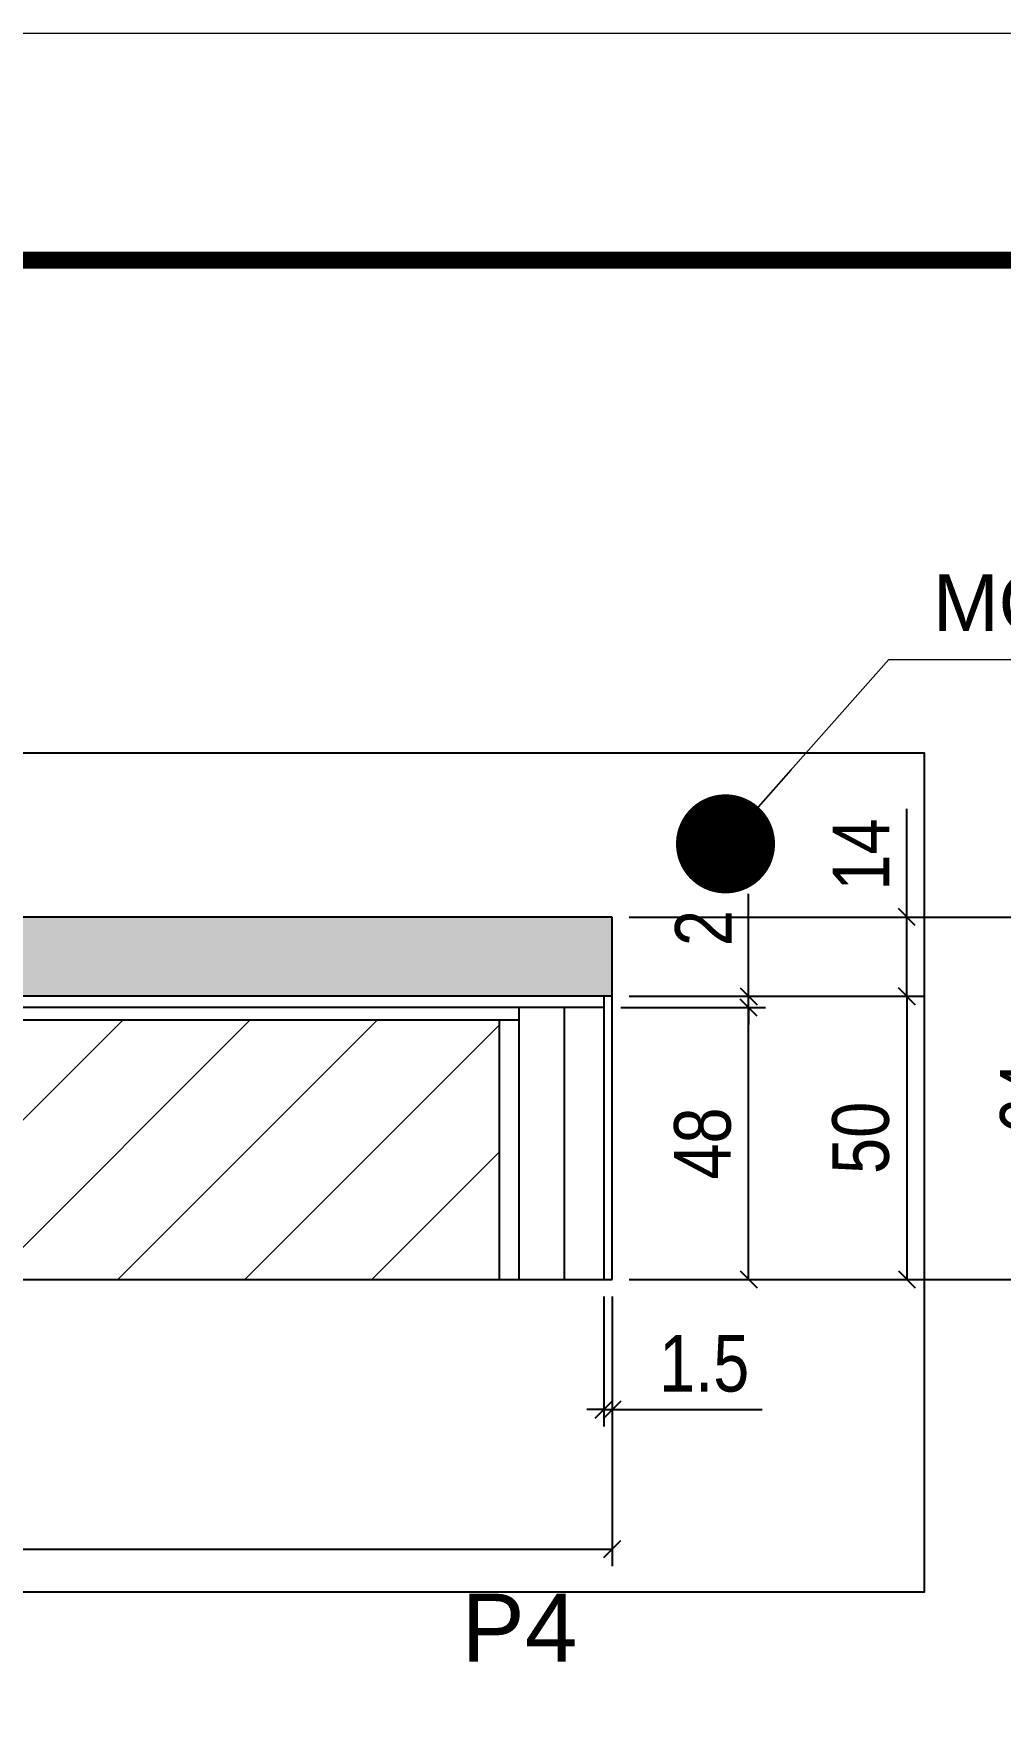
# Model space of a CAD drawing. Extents: x 2603 to 22413, y 1253 to 30260.
# Drawn here: x 5335.2 to 5505.9, y 24977.6 to 25274.9 of the extents above; entities that cross this region are included whole.
import ezdxf

# ---------------------------------------------------------------- set-up
doc = ezdxf.new("R2010")
doc.units = 0
doc.linetypes.add('DASHED', pattern=[0.75, 0.5, -0.25])
for name, color, linetype in [('5', 5, 'Continuous'), ('COTA', 241, 'Continuous'), ('Painéis', 200, 'Continuous'), ('SARR_2.2x7', 40, 'Continuous'), ('SARR_3.5x7', 81, 'Continuous')]:
    doc.layers.add(name, color=color, linetype=linetype)
for name, color, linetype, lineweight in [('CARIMBO', 255, 'Continuous', 9), ('Folhas', 255, 'Continuous', 9), ('Hachura', 251, 'Continuous', 9), ('SARRAFO DE PRESSAO', 251, 'DASHED', 9)]:
    doc.layers.add(name, color=color, linetype=linetype, lineweight=lineweight)
doc.styles.add('ARIAL', font='arial.ttf')
doc.styles.add('COTA TECNICA', font='techl___.ttf', dxfattribs={"height": 10})
doc.styles.get("Standard").update_dxf_attribs({"font": 'arial.ttf'})
doc.dimstyles.new('3x', dxfattribs={"dimtxt": 10, "dimasz": 5, "dimexe": 7, "dimexo": 5, "dimgap": 4, "dimtad": 1, "dimdec": 4, "dimlfac": 0.333333, "dimdsep": 46, "dimtxsty": 'Standard', "dimblk": 'DOT', "dimcen": 0.09, "dimclrd": 1, "dimclre": 1, "dimclrt": 2, "dimadec": 0, "dimazin": 2, "dimtfac": 1, "dimtdec": 4, "dimtmove": 0, "dimatfit": 3, "dimldrblk": 'DOT', "dimfxl": 1, "dimtolj": 1, "dimtzin": 0, "dimlwd": 9, "dimlwe": 9, "dimarcsym": 0})
doc.dimstyles.new('PAINEL', dxfattribs={"dimtxt": 10, "dimasz": 3, "dimexe": 3, "dimexo": 3, "dimgap": 3, "dimtad": 1, "dimdec": 1, "dimzin": 12, "dimdsep": 46, "dimtxsty": 'COTA TECNICA', "dimblk1": 'OBLIQUE', "dimblk2": 'OBLIQUE', "dimsah": 1, "dimcen": 0.9, "dimclrd": 4, "dimclre": 4, "dimclrt": 240, "dimadec": 1, "dimazin": 3, "dimtfac": 1, "dimtdec": 1, "dimtmove": 0, "dimatfit": 3, "dimfxl": 1, "dimtolj": 1, "dimtzin": 12, "dimarcsym": 0})

# ---------------------------------------------------------------- blocks, each defined once
blk = doc.blocks.new('9999999999')
at = {"layer": 'Folhas'}
blk.add_lwpolyline([(98138.98, 34190.21), (99623.98, 34190.21), (99623.98, 35240.21), (98138.98, 35240.21)], close=True, dxfattribs=at)
at = {"layer": 'Folhas', "color": 30, "const_width": 3}
blk.add_lwpolyline([(98213.98, 34230.21), (99583.98, 34230.21), (99583.98, 35200.21), (98213.98, 35200.21)], close=True, dxfattribs=at)
blk = doc.blocks.new('_Oblique')
at = {"color": 0, "linetype": 'ByBlock', "lineweight": -2}
blk.add_line((-0.5, -0.5), (0.5, 0.5), dxfattribs=at)
blk = doc.blocks.new('*D2820')
at = {"layer": 'COTA', "color": 4, "linetype": 'ByBlock', "lineweight": -2, "transparency": 16777216}
for p, q in [((5191.86, 25051.82), (5191.86, 25004.18)), ((5437.36, 25051.82), (5437.36, 25004.18)), ((5191.86, 25007.18), (5437.36, 25007.18))]:
    blk.add_line(p, q, dxfattribs=at)
at = {"layer": 'Defpoints', "color": 0, "linetype": 'ByBlock', "transparency": 16777216}
for p in [(5191.86, 25054.82), (5437.36, 25054.82), (5437.36, 25007.18)]:
    blk.add_point(p, dxfattribs=at)
at = {"layer": 'COTA', "color": 4, "linetype": 'ByBlock', "lineweight": -2, "transparency": 16777216, "xscale": 3, "yscale": 3, "zscale": 3, "rotation": 180}
blk.add_blockref('_Oblique', (5191.86, 25007.18), dxfattribs=at)
at = {"layer": 'COTA', "color": 4, "linetype": 'ByBlock', "lineweight": -2, "transparency": 16777216, "xscale": 3, "yscale": 3, "zscale": 3}
blk.add_blockref('_Oblique', (5437.36, 25007.18), dxfattribs=at)
at = {"layer": 'COTA', "color": 240, "linetype": 'ByBlock', "transparency": 16777216, "insert": (5314.61, 25015.29), "char_height": 10, "attachment_point": 5, "style": 'COTA TECNICA'}
blk.add_mtext('\\A1;245.5', dxfattribs=at)
blk = doc.blocks.new('*D2821')
at = {"layer": 'COTA', "color": 4, "linetype": 'ByBlock', "lineweight": -2, "transparency": 16777216}
for p, q in [((5440.36, 25104.82), (5492.4, 25104.82)), ((5489.4, 25104.82), (5489.4, 25054.82)), ((5440.36, 25054.82), (5492.4, 25054.82))]:
    blk.add_line(p, q, dxfattribs=at)
at = {"layer": 'Defpoints', "color": 0, "linetype": 'ByBlock', "transparency": 16777216}
for p in [(5437.36, 25104.82), (5437.36, 25054.82), (5489.4, 25054.82)]:
    blk.add_point(p, dxfattribs=at)
at = {"layer": 'COTA', "color": 4, "linetype": 'ByBlock', "lineweight": -2, "transparency": 16777216, "xscale": 3, "yscale": 3, "zscale": 3}
for p, rotation in [((5489.4, 25104.82), 90), ((5489.4, 25054.82), 270)]:
    blk.add_blockref('_Oblique', p, dxfattribs=dict(at, rotation=rotation))
at = {"layer": 'COTA', "color": 240, "linetype": 'ByBlock', "transparency": 16777216, "insert": (5481.29, 25079.82), "char_height": 10, "attachment_point": 5, "rotation": 90, "style": 'COTA TECNICA'}
blk.add_mtext('\\A1;50', dxfattribs=at)
blk = doc.blocks.new('*D2822')
at = {"layer": 'COTA', "color": 4, "linetype": 'ByBlock', "lineweight": -2, "transparency": 16777216}
for p, q in [((5489.4, 25118.82), (5489.4, 25137.94)), ((5440.36, 25118.82), (5492.4, 25118.82)), ((5489.4, 25104.82), (5489.4, 25118.82)), ((5440.36, 25104.82), (5492.4, 25104.82))]:
    blk.add_line(p, q, dxfattribs=at)
at = {"layer": 'Defpoints', "color": 0, "linetype": 'ByBlock', "transparency": 16777216}
for p in [(5437.36, 25118.82), (5489.4, 25118.82), (5437.36, 25104.82)]:
    blk.add_point(p, dxfattribs=at)
at = {"layer": 'COTA', "color": 4, "linetype": 'ByBlock', "lineweight": -2, "transparency": 16777216, "xscale": 3, "yscale": 3, "zscale": 3}
for p, rotation in [((5489.4, 25118.82), 90), ((5489.4, 25104.82), 270)]:
    blk.add_blockref('_Oblique', p, dxfattribs=dict(at, rotation=rotation))
at = {"layer": 'COTA', "color": 240, "linetype": 'ByBlock', "transparency": 16777216, "insert": (5481.32, 25129.88), "char_height": 10, "attachment_point": 5, "rotation": 90, "style": 'COTA TECNICA'}
blk.add_mtext('\\A1;14', dxfattribs=at)
blk = doc.blocks.new('*D2823')
at = {"layer": 'COTA', "color": 4, "linetype": 'ByBlock', "lineweight": -2, "transparency": 16777216}
for p, q in [((5440.36, 25118.82), (5522.03, 25118.82)), ((5519.03, 25054.82), (5519.03, 25118.82)), ((5440.36, 25054.82), (5522.03, 25054.82))]:
    blk.add_line(p, q, dxfattribs=at)
at = {"layer": 'Defpoints', "color": 0, "linetype": 'ByBlock', "transparency": 16777216}
for p in [(5437.36, 25118.82), (5519.03, 25118.82), (5437.36, 25054.82)]:
    blk.add_point(p, dxfattribs=at)
at = {"layer": 'COTA', "color": 4, "linetype": 'ByBlock', "lineweight": -2, "transparency": 16777216, "xscale": 3, "yscale": 3, "zscale": 3}
for p, rotation in [((5519.03, 25118.82), 90), ((5519.03, 25054.82), 270)]:
    blk.add_blockref('_Oblique', p, dxfattribs=dict(at, rotation=rotation))
at = {"layer": 'COTA', "color": 240, "linetype": 'ByBlock', "transparency": 16777216, "insert": (5510.93, 25086.82), "char_height": 10, "attachment_point": 5, "rotation": 90, "style": 'COTA TECNICA'}
blk.add_mtext('\\A1;64', dxfattribs=at)
blk = doc.blocks.new('*D2824')
at = {"layer": 'COTA', "color": 4, "linetype": 'ByBlock', "lineweight": -2, "transparency": 16777216}
for p, q in [((5435.86, 25051.82), (5435.86, 25028.82)), ((5437.36, 25051.82), (5437.36, 25028.82)), ((5435.86, 25031.82), (5432.86, 25031.82)), ((5435.86, 25031.82), (5437.36, 25031.82)), ((5437.36, 25031.82), (5463.86, 25031.82))]:
    blk.add_line(p, q, dxfattribs=at)
at = {"layer": 'Defpoints', "color": 0, "linetype": 'ByBlock', "transparency": 16777216}
for p in [(5435.86, 25054.82), (5437.36, 25054.82), (5437.36, 25031.82)]:
    blk.add_point(p, dxfattribs=at)
at = {"layer": 'COTA', "color": 4, "linetype": 'ByBlock', "lineweight": -2, "transparency": 16777216, "xscale": 3, "yscale": 3, "zscale": 3}
blk.add_blockref('_Oblique', (5435.86, 25031.82), dxfattribs=at)
at = {"layer": 'COTA', "color": 4, "linetype": 'ByBlock', "lineweight": -2, "transparency": 16777216, "xscale": 3, "yscale": 3, "zscale": 3, "rotation": 180}
blk.add_blockref('_Oblique', (5437.36, 25031.82), dxfattribs=at)
at = {"layer": 'COTA', "color": 240, "linetype": 'ByBlock', "transparency": 16777216, "insert": (5453.61, 25039.93), "char_height": 10, "attachment_point": 5, "style": 'COTA TECNICA'}
blk.add_mtext('\\A1;1.5', dxfattribs=at)
blk = doc.blocks.new('*D2751')
at = {"layer": 'COTA', "color": 4, "linetype": 'ByBlock', "lineweight": -2, "transparency": 16777216}
for p, q in [((5438.86, 25102.82), (5464.46, 25102.82)), ((5461.46, 25054.82), (5461.46, 25102.82)), ((5440.36, 25054.82), (5464.46, 25054.82))]:
    blk.add_line(p, q, dxfattribs=at)
at = {"layer": 'Defpoints', "color": 0, "linetype": 'ByBlock', "transparency": 16777216}
for p in [(5435.86, 25102.82), (5461.46, 25102.82), (5437.36, 25054.82)]:
    blk.add_point(p, dxfattribs=at)
at = {"layer": 'COTA', "color": 4, "linetype": 'ByBlock', "lineweight": -2, "transparency": 16777216, "xscale": 3, "yscale": 3, "zscale": 3}
for p, rotation in [((5461.46, 25102.82), 90), ((5461.46, 25054.82), 270)]:
    blk.add_blockref('_Oblique', p, dxfattribs=dict(at, rotation=rotation))
at = {"layer": 'COTA', "color": 240, "linetype": 'ByBlock', "transparency": 16777216, "insert": (5453.36, 25078.82), "char_height": 10, "attachment_point": 5, "rotation": 90, "style": 'COTA TECNICA'}
blk.add_mtext('\\A1;48', dxfattribs=at)
blk = doc.blocks.new('*D2752')
at = {"layer": 'COTA', "color": 4, "linetype": 'ByBlock', "lineweight": -2, "transparency": 16777216}
for p, q in [((5461.46, 25104.82), (5461.46, 25122.93)), ((5438.86, 25102.82), (5464.46, 25102.82)), ((5440.36, 25104.82), (5464.46, 25104.82)), ((5461.46, 25102.82), (5461.46, 25104.82)), ((5461.46, 25102.82), (5461.46, 25099.82))]:
    blk.add_line(p, q, dxfattribs=at)
at = {"layer": 'Defpoints', "color": 0, "linetype": 'ByBlock', "transparency": 16777216}
for p in [(5435.86, 25102.82), (5437.36, 25104.82), (5461.46, 25104.82)]:
    blk.add_point(p, dxfattribs=at)
at = {"layer": 'COTA', "color": 4, "linetype": 'ByBlock', "lineweight": -2, "transparency": 16777216, "xscale": 3, "yscale": 3, "zscale": 3}
for p, rotation in [((5461.46, 25104.82), 270), ((5461.46, 25102.82), 90)]:
    blk.add_blockref('_Oblique', p, dxfattribs=dict(at, rotation=rotation))
at = {"layer": 'COTA', "color": 240, "linetype": 'ByBlock', "transparency": 16777216, "insert": (5453.46, 25116.88), "char_height": 10, "attachment_point": 5, "rotation": 90, "style": 'COTA TECNICA'}
blk.add_mtext('\\A1;2', dxfattribs=at)
blk = doc.blocks.new('_Dot')
at = {"color": 0, "linetype": 'ByBlock', "lineweight": -2}
blk.add_line((-0.5, 0), (-1, 0), dxfattribs=at)
at = {"color": 0, "linetype": 'ByBlock', "const_width": 0.5}
blk.add_lwpolyline([(-0.25, 0, 1), (0.25, 0, 1)], format="xyb", close=True, dxfattribs=at)
blk = doc.blocks.new('*D1401')
at = {"layer": 'COTA', "color": 4, "linetype": 'ByBlock', "lineweight": -2, "transparency": 16777216}
for p, q in [((5440.36, 25104.82), (5492.4, 25104.82)), ((5489.4, 25104.82), (5489.4, 25054.82)), ((5440.36, 25054.82), (5492.4, 25054.82))]:
    blk.add_line(p, q, dxfattribs=at)
at = {"layer": 'Defpoints', "color": 0, "linetype": 'ByBlock', "transparency": 16777216}
for p in [(5437.36, 25104.82), (5437.36, 25054.82), (5489.4, 25054.82)]:
    blk.add_point(p, dxfattribs=at)
at = {"layer": 'COTA', "color": 4, "linetype": 'ByBlock', "lineweight": -2, "transparency": 16777216, "xscale": 3, "yscale": 3, "zscale": 3}
for p, rotation in [((5489.4, 25104.82), 90), ((5489.4, 25054.82), 270)]:
    blk.add_blockref('_Oblique', p, dxfattribs=dict(at, rotation=rotation))
at = {"layer": 'COTA', "color": 240, "linetype": 'ByBlock', "transparency": 16777216, "insert": (5481.29, 25079.82), "char_height": 10, "attachment_point": 5, "rotation": 90, "style": 'COTA TECNICA'}
blk.add_mtext('\\A1;50', dxfattribs=at)
blk = doc.blocks.new('*D1402')
at = {"layer": 'COTA', "color": 4, "linetype": 'ByBlock', "lineweight": -2, "transparency": 16777216}
for p, q in [((5489.4, 25118.82), (5489.4, 25137.94)), ((5440.36, 25118.82), (5492.4, 25118.82)), ((5489.4, 25104.82), (5489.4, 25118.82)), ((5440.36, 25104.82), (5492.4, 25104.82))]:
    blk.add_line(p, q, dxfattribs=at)
at = {"layer": 'Defpoints', "color": 0, "linetype": 'ByBlock', "transparency": 16777216}
for p in [(5437.36, 25118.82), (5489.4, 25118.82), (5437.36, 25104.82)]:
    blk.add_point(p, dxfattribs=at)
at = {"layer": 'COTA', "color": 4, "linetype": 'ByBlock', "lineweight": -2, "transparency": 16777216, "xscale": 3, "yscale": 3, "zscale": 3}
for p, rotation in [((5489.4, 25118.82), 90), ((5489.4, 25104.82), 270)]:
    blk.add_blockref('_Oblique', p, dxfattribs=dict(at, rotation=rotation))
at = {"layer": 'COTA', "color": 240, "linetype": 'ByBlock', "transparency": 16777216, "insert": (5481.32, 25129.88), "char_height": 10, "attachment_point": 5, "rotation": 90, "style": 'COTA TECNICA'}
blk.add_mtext('\\A1;14', dxfattribs=at)
blk = doc.blocks.new('*D1403')
at = {"layer": 'COTA', "color": 4, "linetype": 'ByBlock', "lineweight": -2, "transparency": 16777216}
for p, q in [((5440.36, 25118.82), (5522.03, 25118.82)), ((5519.03, 25054.82), (5519.03, 25118.82)), ((5440.36, 25054.82), (5522.03, 25054.82))]:
    blk.add_line(p, q, dxfattribs=at)
at = {"layer": 'Defpoints', "color": 0, "linetype": 'ByBlock', "transparency": 16777216}
for p in [(5437.36, 25118.82), (5519.03, 25118.82), (5437.36, 25054.82)]:
    blk.add_point(p, dxfattribs=at)
at = {"layer": 'COTA', "color": 4, "linetype": 'ByBlock', "lineweight": -2, "transparency": 16777216, "xscale": 3, "yscale": 3, "zscale": 3}
for p, rotation in [((5519.03, 25118.82), 90), ((5519.03, 25054.82), 270)]:
    blk.add_blockref('_Oblique', p, dxfattribs=dict(at, rotation=rotation))
at = {"layer": 'COTA', "color": 240, "linetype": 'ByBlock', "transparency": 16777216, "insert": (5510.93, 25086.82), "char_height": 10, "attachment_point": 5, "rotation": 90, "style": 'COTA TECNICA'}
blk.add_mtext('\\A1;64', dxfattribs=at)
blk = doc.blocks.new('*D1404')
at = {"layer": 'COTA', "color": 4, "linetype": 'ByBlock', "lineweight": -2, "transparency": 16777216}
for p, q in [((5438.86, 25102.82), (5464.46, 25102.82)), ((5461.46, 25054.82), (5461.46, 25102.82)), ((5440.36, 25054.82), (5464.46, 25054.82))]:
    blk.add_line(p, q, dxfattribs=at)
at = {"layer": 'Defpoints', "color": 0, "linetype": 'ByBlock', "transparency": 16777216}
for p in [(5435.86, 25102.82), (5461.46, 25102.82), (5437.36, 25054.82)]:
    blk.add_point(p, dxfattribs=at)
at = {"layer": 'COTA', "color": 4, "linetype": 'ByBlock', "lineweight": -2, "transparency": 16777216, "xscale": 3, "yscale": 3, "zscale": 3}
for p, rotation in [((5461.46, 25102.82), 90), ((5461.46, 25054.82), 270)]:
    blk.add_blockref('_Oblique', p, dxfattribs=dict(at, rotation=rotation))
at = {"layer": 'COTA', "color": 240, "linetype": 'ByBlock', "transparency": 16777216, "insert": (5453.36, 25078.82), "char_height": 10, "attachment_point": 5, "rotation": 90, "style": 'COTA TECNICA'}
blk.add_mtext('\\A1;48', dxfattribs=at)
blk = doc.blocks.new('*D1405')
at = {"layer": 'COTA', "color": 4, "linetype": 'ByBlock', "lineweight": -2, "transparency": 16777216}
for p, q in [((5461.46, 25104.82), (5461.46, 25122.93)), ((5438.86, 25102.82), (5464.46, 25102.82)), ((5440.36, 25104.82), (5464.46, 25104.82)), ((5461.46, 25102.82), (5461.46, 25104.82)), ((5461.46, 25102.82), (5461.46, 25099.82))]:
    blk.add_line(p, q, dxfattribs=at)
at = {"layer": 'Defpoints', "color": 0, "linetype": 'ByBlock', "transparency": 16777216}
for p in [(5435.86, 25102.82), (5437.36, 25104.82), (5461.46, 25104.82)]:
    blk.add_point(p, dxfattribs=at)
at = {"layer": 'COTA', "color": 4, "linetype": 'ByBlock', "lineweight": -2, "transparency": 16777216, "xscale": 3, "yscale": 3, "zscale": 3}
for p, rotation in [((5461.46, 25104.82), 270), ((5461.46, 25102.82), 90)]:
    blk.add_blockref('_Oblique', p, dxfattribs=dict(at, rotation=rotation))
at = {"layer": 'COTA', "color": 240, "linetype": 'ByBlock', "transparency": 16777216, "insert": (5453.46, 25116.88), "char_height": 10, "attachment_point": 5, "rotation": 90, "style": 'COTA TECNICA'}
blk.add_mtext('\\A1;2', dxfattribs=at)
blk = doc.blocks.new('*D1480')
at = {"layer": 'COTA', "color": 4, "linetype": 'ByBlock', "lineweight": -2, "transparency": 16777216}
for p, q in [((5440.36, 25104.82), (5492.4, 25104.82)), ((5489.4, 25104.82), (5489.4, 25054.82)), ((5440.36, 25054.82), (5492.4, 25054.82))]:
    blk.add_line(p, q, dxfattribs=at)
at = {"layer": 'Defpoints', "color": 0, "linetype": 'ByBlock', "transparency": 16777216}
for p in [(5437.36, 25104.82), (5437.36, 25054.82), (5489.4, 25054.82)]:
    blk.add_point(p, dxfattribs=at)
at = {"layer": 'COTA', "color": 4, "linetype": 'ByBlock', "lineweight": -2, "transparency": 16777216, "xscale": 3, "yscale": 3, "zscale": 3}
for p, rotation in [((5489.4, 25104.82), 90), ((5489.4, 25054.82), 270)]:
    blk.add_blockref('_Oblique', p, dxfattribs=dict(at, rotation=rotation))
at = {"layer": 'COTA', "color": 240, "linetype": 'ByBlock', "transparency": 16777216, "insert": (5481.29, 25079.82), "char_height": 10, "attachment_point": 5, "rotation": 90, "style": 'COTA TECNICA'}
blk.add_mtext('\\A1;50', dxfattribs=at)
blk = doc.blocks.new('*D1481')
at = {"layer": 'COTA', "color": 4, "linetype": 'ByBlock', "lineweight": -2, "transparency": 16777216}
for p, q in [((5489.4, 25118.82), (5489.4, 25137.94)), ((5440.36, 25118.82), (5492.4, 25118.82)), ((5489.4, 25104.82), (5489.4, 25118.82)), ((5440.36, 25104.82), (5492.4, 25104.82))]:
    blk.add_line(p, q, dxfattribs=at)
at = {"layer": 'Defpoints', "color": 0, "linetype": 'ByBlock', "transparency": 16777216}
for p in [(5437.36, 25118.82), (5489.4, 25118.82), (5437.36, 25104.82)]:
    blk.add_point(p, dxfattribs=at)
at = {"layer": 'COTA', "color": 4, "linetype": 'ByBlock', "lineweight": -2, "transparency": 16777216, "xscale": 3, "yscale": 3, "zscale": 3}
for p, rotation in [((5489.4, 25118.82), 90), ((5489.4, 25104.82), 270)]:
    blk.add_blockref('_Oblique', p, dxfattribs=dict(at, rotation=rotation))
at = {"layer": 'COTA', "color": 240, "linetype": 'ByBlock', "transparency": 16777216, "insert": (5481.32, 25129.88), "char_height": 10, "attachment_point": 5, "rotation": 90, "style": 'COTA TECNICA'}
blk.add_mtext('\\A1;14', dxfattribs=at)
blk = doc.blocks.new('*D1482')
at = {"layer": 'COTA', "color": 4, "linetype": 'ByBlock', "lineweight": -2, "transparency": 16777216}
for p, q in [((5440.36, 25118.82), (5522.03, 25118.82)), ((5519.03, 25054.82), (5519.03, 25118.82)), ((5440.36, 25054.82), (5522.03, 25054.82))]:
    blk.add_line(p, q, dxfattribs=at)
at = {"layer": 'Defpoints', "color": 0, "linetype": 'ByBlock', "transparency": 16777216}
for p in [(5437.36, 25118.82), (5519.03, 25118.82), (5437.36, 25054.82)]:
    blk.add_point(p, dxfattribs=at)
at = {"layer": 'COTA', "color": 4, "linetype": 'ByBlock', "lineweight": -2, "transparency": 16777216, "xscale": 3, "yscale": 3, "zscale": 3}
for p, rotation in [((5519.03, 25118.82), 90), ((5519.03, 25054.82), 270)]:
    blk.add_blockref('_Oblique', p, dxfattribs=dict(at, rotation=rotation))
at = {"layer": 'COTA', "color": 240, "linetype": 'ByBlock', "transparency": 16777216, "insert": (5510.93, 25086.82), "char_height": 10, "attachment_point": 5, "rotation": 90, "style": 'COTA TECNICA'}
blk.add_mtext('\\A1;64', dxfattribs=at)
blk = doc.blocks.new('*D1483')
at = {"layer": 'COTA', "color": 4, "linetype": 'ByBlock', "lineweight": -2, "transparency": 16777216}
for p, q in [((5438.86, 25102.82), (5464.46, 25102.82)), ((5461.46, 25054.82), (5461.46, 25102.82)), ((5440.36, 25054.82), (5464.46, 25054.82))]:
    blk.add_line(p, q, dxfattribs=at)
at = {"layer": 'Defpoints', "color": 0, "linetype": 'ByBlock', "transparency": 16777216}
for p in [(5435.86, 25102.82), (5461.46, 25102.82), (5437.36, 25054.82)]:
    blk.add_point(p, dxfattribs=at)
at = {"layer": 'COTA', "color": 4, "linetype": 'ByBlock', "lineweight": -2, "transparency": 16777216, "xscale": 3, "yscale": 3, "zscale": 3}
for p, rotation in [((5461.46, 25102.82), 90), ((5461.46, 25054.82), 270)]:
    blk.add_blockref('_Oblique', p, dxfattribs=dict(at, rotation=rotation))
at = {"layer": 'COTA', "color": 240, "linetype": 'ByBlock', "transparency": 16777216, "insert": (5453.36, 25078.82), "char_height": 10, "attachment_point": 5, "rotation": 90, "style": 'COTA TECNICA'}
blk.add_mtext('\\A1;48', dxfattribs=at)
blk = doc.blocks.new('*D1484')
at = {"layer": 'COTA', "color": 4, "linetype": 'ByBlock', "lineweight": -2, "transparency": 16777216}
for p, q in [((5461.46, 25104.82), (5461.46, 25122.93)), ((5438.86, 25102.82), (5464.46, 25102.82)), ((5440.36, 25104.82), (5464.46, 25104.82)), ((5461.46, 25102.82), (5461.46, 25104.82)), ((5461.46, 25102.82), (5461.46, 25099.82))]:
    blk.add_line(p, q, dxfattribs=at)
at = {"layer": 'Defpoints', "color": 0, "linetype": 'ByBlock', "transparency": 16777216}
for p in [(5435.86, 25102.82), (5437.36, 25104.82), (5461.46, 25104.82)]:
    blk.add_point(p, dxfattribs=at)
at = {"layer": 'COTA', "color": 4, "linetype": 'ByBlock', "lineweight": -2, "transparency": 16777216, "xscale": 3, "yscale": 3, "zscale": 3}
for p, rotation in [((5461.46, 25104.82), 270), ((5461.46, 25102.82), 90)]:
    blk.add_blockref('_Oblique', p, dxfattribs=dict(at, rotation=rotation))
at = {"layer": 'COTA', "color": 240, "linetype": 'ByBlock', "transparency": 16777216, "insert": (5453.46, 25116.88), "char_height": 10, "attachment_point": 5, "rotation": 90, "style": 'COTA TECNICA'}
blk.add_mtext('\\A1;2', dxfattribs=at)
blk = doc.blocks.new('*D1485')
at = {"layer": 'COTA', "color": 4, "linetype": 'ByBlock', "lineweight": -2, "transparency": 16777216}
for p, q in [((5440.36, 25104.82), (5492.4, 25104.82)), ((5489.4, 25104.82), (5489.4, 25054.82)), ((5440.36, 25054.82), (5492.4, 25054.82))]:
    blk.add_line(p, q, dxfattribs=at)
at = {"layer": 'Defpoints', "color": 0, "linetype": 'ByBlock', "transparency": 16777216}
for p in [(5437.36, 25104.82), (5437.36, 25054.82), (5489.4, 25054.82)]:
    blk.add_point(p, dxfattribs=at)
at = {"layer": 'COTA', "color": 4, "linetype": 'ByBlock', "lineweight": -2, "transparency": 16777216, "xscale": 3, "yscale": 3, "zscale": 3}
for p, rotation in [((5489.4, 25104.82), 90), ((5489.4, 25054.82), 270)]:
    blk.add_blockref('_Oblique', p, dxfattribs=dict(at, rotation=rotation))
at = {"layer": 'COTA', "color": 240, "linetype": 'ByBlock', "transparency": 16777216, "insert": (5481.29, 25079.82), "char_height": 10, "attachment_point": 5, "rotation": 90, "style": 'COTA TECNICA'}
blk.add_mtext('\\A1;50', dxfattribs=at)
blk = doc.blocks.new('*D1486')
at = {"layer": 'COTA', "color": 4, "linetype": 'ByBlock', "lineweight": -2, "transparency": 16777216}
for p, q in [((5489.4, 25118.82), (5489.4, 25137.94)), ((5440.36, 25118.82), (5492.4, 25118.82)), ((5489.4, 25104.82), (5489.4, 25118.82)), ((5440.36, 25104.82), (5492.4, 25104.82))]:
    blk.add_line(p, q, dxfattribs=at)
at = {"layer": 'Defpoints', "color": 0, "linetype": 'ByBlock', "transparency": 16777216}
for p in [(5437.36, 25118.82), (5489.4, 25118.82), (5437.36, 25104.82)]:
    blk.add_point(p, dxfattribs=at)
at = {"layer": 'COTA', "color": 4, "linetype": 'ByBlock', "lineweight": -2, "transparency": 16777216, "xscale": 3, "yscale": 3, "zscale": 3}
for p, rotation in [((5489.4, 25118.82), 90), ((5489.4, 25104.82), 270)]:
    blk.add_blockref('_Oblique', p, dxfattribs=dict(at, rotation=rotation))
at = {"layer": 'COTA', "color": 240, "linetype": 'ByBlock', "transparency": 16777216, "insert": (5481.32, 25129.88), "char_height": 10, "attachment_point": 5, "rotation": 90, "style": 'COTA TECNICA'}
blk.add_mtext('\\A1;14', dxfattribs=at)
blk = doc.blocks.new('*D1487')
at = {"layer": 'COTA', "color": 4, "linetype": 'ByBlock', "lineweight": -2, "transparency": 16777216}
for p, q in [((5440.36, 25118.82), (5522.03, 25118.82)), ((5519.03, 25054.82), (5519.03, 25118.82)), ((5440.36, 25054.82), (5522.03, 25054.82))]:
    blk.add_line(p, q, dxfattribs=at)
at = {"layer": 'Defpoints', "color": 0, "linetype": 'ByBlock', "transparency": 16777216}
for p in [(5437.36, 25118.82), (5519.03, 25118.82), (5437.36, 25054.82)]:
    blk.add_point(p, dxfattribs=at)
at = {"layer": 'COTA', "color": 4, "linetype": 'ByBlock', "lineweight": -2, "transparency": 16777216, "xscale": 3, "yscale": 3, "zscale": 3}
for p, rotation in [((5519.03, 25118.82), 90), ((5519.03, 25054.82), 270)]:
    blk.add_blockref('_Oblique', p, dxfattribs=dict(at, rotation=rotation))
at = {"layer": 'COTA', "color": 240, "linetype": 'ByBlock', "transparency": 16777216, "insert": (5510.93, 25086.82), "char_height": 10, "attachment_point": 5, "rotation": 90, "style": 'COTA TECNICA'}
blk.add_mtext('\\A1;64', dxfattribs=at)
blk = doc.blocks.new('*D1488')
at = {"layer": 'COTA', "color": 4, "linetype": 'ByBlock', "lineweight": -2, "transparency": 16777216}
for p, q in [((5438.86, 25102.82), (5464.46, 25102.82)), ((5461.46, 25054.82), (5461.46, 25102.82)), ((5440.36, 25054.82), (5464.46, 25054.82))]:
    blk.add_line(p, q, dxfattribs=at)
at = {"layer": 'Defpoints', "color": 0, "linetype": 'ByBlock', "transparency": 16777216}
for p in [(5435.86, 25102.82), (5461.46, 25102.82), (5437.36, 25054.82)]:
    blk.add_point(p, dxfattribs=at)
at = {"layer": 'COTA', "color": 4, "linetype": 'ByBlock', "lineweight": -2, "transparency": 16777216, "xscale": 3, "yscale": 3, "zscale": 3}
for p, rotation in [((5461.46, 25102.82), 90), ((5461.46, 25054.82), 270)]:
    blk.add_blockref('_Oblique', p, dxfattribs=dict(at, rotation=rotation))
at = {"layer": 'COTA', "color": 240, "linetype": 'ByBlock', "transparency": 16777216, "insert": (5453.36, 25078.82), "char_height": 10, "attachment_point": 5, "rotation": 90, "style": 'COTA TECNICA'}
blk.add_mtext('\\A1;48', dxfattribs=at)
blk = doc.blocks.new('*D1489')
at = {"layer": 'COTA', "color": 4, "linetype": 'ByBlock', "lineweight": -2, "transparency": 16777216}
for p, q in [((5461.46, 25104.82), (5461.46, 25122.93)), ((5438.86, 25102.82), (5464.46, 25102.82)), ((5440.36, 25104.82), (5464.46, 25104.82)), ((5461.46, 25102.82), (5461.46, 25104.82)), ((5461.46, 25102.82), (5461.46, 25099.82))]:
    blk.add_line(p, q, dxfattribs=at)
at = {"layer": 'Defpoints', "color": 0, "linetype": 'ByBlock', "transparency": 16777216}
for p in [(5435.86, 25102.82), (5437.36, 25104.82), (5461.46, 25104.82)]:
    blk.add_point(p, dxfattribs=at)
at = {"layer": 'COTA', "color": 4, "linetype": 'ByBlock', "lineweight": -2, "transparency": 16777216, "xscale": 3, "yscale": 3, "zscale": 3}
for p, rotation in [((5461.46, 25104.82), 270), ((5461.46, 25102.82), 90)]:
    blk.add_blockref('_Oblique', p, dxfattribs=dict(at, rotation=rotation))
at = {"layer": 'COTA', "color": 240, "linetype": 'ByBlock', "transparency": 16777216, "insert": (5453.46, 25116.88), "char_height": 10, "attachment_point": 5, "rotation": 90, "style": 'COTA TECNICA'}
blk.add_mtext('\\A1;2', dxfattribs=at)
blk = doc.blocks.new('*D1490')
at = {"layer": 'COTA', "color": 4, "linetype": 'ByBlock', "lineweight": -2, "transparency": 16777216}
for p, q in [((5440.36, 25104.82), (5492.4, 25104.82)), ((5489.4, 25104.82), (5489.4, 25054.82)), ((5440.36, 25054.82), (5492.4, 25054.82))]:
    blk.add_line(p, q, dxfattribs=at)
at = {"layer": 'Defpoints', "color": 0, "linetype": 'ByBlock', "transparency": 16777216}
for p in [(5437.36, 25104.82), (5437.36, 25054.82), (5489.4, 25054.82)]:
    blk.add_point(p, dxfattribs=at)
at = {"layer": 'COTA', "color": 4, "linetype": 'ByBlock', "lineweight": -2, "transparency": 16777216, "xscale": 3, "yscale": 3, "zscale": 3}
for p, rotation in [((5489.4, 25104.82), 90), ((5489.4, 25054.82), 270)]:
    blk.add_blockref('_Oblique', p, dxfattribs=dict(at, rotation=rotation))
at = {"layer": 'COTA', "color": 240, "linetype": 'ByBlock', "transparency": 16777216, "insert": (5481.29, 25079.82), "char_height": 10, "attachment_point": 5, "rotation": 90, "style": 'COTA TECNICA'}
blk.add_mtext('\\A1;50', dxfattribs=at)
blk = doc.blocks.new('*D1491')
at = {"layer": 'COTA', "color": 4, "linetype": 'ByBlock', "lineweight": -2, "transparency": 16777216}
for p, q in [((5489.4, 25118.82), (5489.4, 25137.94)), ((5440.36, 25118.82), (5492.4, 25118.82)), ((5489.4, 25104.82), (5489.4, 25118.82)), ((5440.36, 25104.82), (5492.4, 25104.82))]:
    blk.add_line(p, q, dxfattribs=at)
at = {"layer": 'Defpoints', "color": 0, "linetype": 'ByBlock', "transparency": 16777216}
for p in [(5437.36, 25118.82), (5489.4, 25118.82), (5437.36, 25104.82)]:
    blk.add_point(p, dxfattribs=at)
at = {"layer": 'COTA', "color": 4, "linetype": 'ByBlock', "lineweight": -2, "transparency": 16777216, "xscale": 3, "yscale": 3, "zscale": 3}
for p, rotation in [((5489.4, 25118.82), 90), ((5489.4, 25104.82), 270)]:
    blk.add_blockref('_Oblique', p, dxfattribs=dict(at, rotation=rotation))
at = {"layer": 'COTA', "color": 240, "linetype": 'ByBlock', "transparency": 16777216, "insert": (5481.32, 25129.88), "char_height": 10, "attachment_point": 5, "rotation": 90, "style": 'COTA TECNICA'}
blk.add_mtext('\\A1;14', dxfattribs=at)
blk = doc.blocks.new('*D1492')
at = {"layer": 'COTA', "color": 4, "linetype": 'ByBlock', "lineweight": -2, "transparency": 16777216}
for p, q in [((5440.36, 25118.82), (5522.03, 25118.82)), ((5519.03, 25054.82), (5519.03, 25118.82)), ((5440.36, 25054.82), (5522.03, 25054.82))]:
    blk.add_line(p, q, dxfattribs=at)
at = {"layer": 'Defpoints', "color": 0, "linetype": 'ByBlock', "transparency": 16777216}
for p in [(5437.36, 25118.82), (5519.03, 25118.82), (5437.36, 25054.82)]:
    blk.add_point(p, dxfattribs=at)
at = {"layer": 'COTA', "color": 4, "linetype": 'ByBlock', "lineweight": -2, "transparency": 16777216, "xscale": 3, "yscale": 3, "zscale": 3}
for p, rotation in [((5519.03, 25118.82), 90), ((5519.03, 25054.82), 270)]:
    blk.add_blockref('_Oblique', p, dxfattribs=dict(at, rotation=rotation))
at = {"layer": 'COTA', "color": 240, "linetype": 'ByBlock', "transparency": 16777216, "insert": (5510.93, 25086.82), "char_height": 10, "attachment_point": 5, "rotation": 90, "style": 'COTA TECNICA'}
blk.add_mtext('\\A1;64', dxfattribs=at)
blk = doc.blocks.new('*D1493')
at = {"layer": 'COTA', "color": 4, "linetype": 'ByBlock', "lineweight": -2, "transparency": 16777216}
for p, q in [((5438.86, 25102.82), (5464.46, 25102.82)), ((5461.46, 25054.82), (5461.46, 25102.82)), ((5440.36, 25054.82), (5464.46, 25054.82))]:
    blk.add_line(p, q, dxfattribs=at)
at = {"layer": 'Defpoints', "color": 0, "linetype": 'ByBlock', "transparency": 16777216}
for p in [(5435.86, 25102.82), (5461.46, 25102.82), (5437.36, 25054.82)]:
    blk.add_point(p, dxfattribs=at)
at = {"layer": 'COTA', "color": 4, "linetype": 'ByBlock', "lineweight": -2, "transparency": 16777216, "xscale": 3, "yscale": 3, "zscale": 3}
for p, rotation in [((5461.46, 25102.82), 90), ((5461.46, 25054.82), 270)]:
    blk.add_blockref('_Oblique', p, dxfattribs=dict(at, rotation=rotation))
at = {"layer": 'COTA', "color": 240, "linetype": 'ByBlock', "transparency": 16777216, "insert": (5453.36, 25078.82), "char_height": 10, "attachment_point": 5, "rotation": 90, "style": 'COTA TECNICA'}
blk.add_mtext('\\A1;48', dxfattribs=at)
blk = doc.blocks.new('*D1494')
at = {"layer": 'COTA', "color": 4, "linetype": 'ByBlock', "lineweight": -2, "transparency": 16777216}
for p, q in [((5461.46, 25104.82), (5461.46, 25122.93)), ((5438.86, 25102.82), (5464.46, 25102.82)), ((5440.36, 25104.82), (5464.46, 25104.82)), ((5461.46, 25102.82), (5461.46, 25104.82)), ((5461.46, 25102.82), (5461.46, 25099.82))]:
    blk.add_line(p, q, dxfattribs=at)
at = {"layer": 'Defpoints', "color": 0, "linetype": 'ByBlock', "transparency": 16777216}
for p in [(5435.86, 25102.82), (5437.36, 25104.82), (5461.46, 25104.82)]:
    blk.add_point(p, dxfattribs=at)
at = {"layer": 'COTA', "color": 4, "linetype": 'ByBlock', "lineweight": -2, "transparency": 16777216, "xscale": 3, "yscale": 3, "zscale": 3}
for p, rotation in [((5461.46, 25104.82), 270), ((5461.46, 25102.82), 90)]:
    blk.add_blockref('_Oblique', p, dxfattribs=dict(at, rotation=rotation))
at = {"layer": 'COTA', "color": 240, "linetype": 'ByBlock', "transparency": 16777216, "insert": (5453.46, 25116.88), "char_height": 10, "attachment_point": 5, "rotation": 90, "style": 'COTA TECNICA'}
blk.add_mtext('\\A1;2', dxfattribs=at)
blk = doc.blocks.new('*D1495')
at = {"layer": 'COTA', "color": 4, "linetype": 'ByBlock', "lineweight": -2, "transparency": 16777216}
for p, q in [((5440.36, 25104.82), (5492.4, 25104.82)), ((5489.4, 25104.82), (5489.4, 25054.82)), ((5440.36, 25054.82), (5492.4, 25054.82))]:
    blk.add_line(p, q, dxfattribs=at)
at = {"layer": 'Defpoints', "color": 0, "linetype": 'ByBlock', "transparency": 16777216}
for p in [(5437.36, 25104.82), (5437.36, 25054.82), (5489.4, 25054.82)]:
    blk.add_point(p, dxfattribs=at)
at = {"layer": 'COTA', "color": 4, "linetype": 'ByBlock', "lineweight": -2, "transparency": 16777216, "xscale": 3, "yscale": 3, "zscale": 3}
for p, rotation in [((5489.4, 25104.82), 90), ((5489.4, 25054.82), 270)]:
    blk.add_blockref('_Oblique', p, dxfattribs=dict(at, rotation=rotation))
at = {"layer": 'COTA', "color": 240, "linetype": 'ByBlock', "transparency": 16777216, "insert": (5481.29, 25079.82), "char_height": 10, "attachment_point": 5, "rotation": 90, "style": 'COTA TECNICA'}
blk.add_mtext('\\A1;50', dxfattribs=at)
blk = doc.blocks.new('*D1496')
at = {"layer": 'COTA', "color": 4, "linetype": 'ByBlock', "lineweight": -2, "transparency": 16777216}
for p, q in [((5489.4, 25118.82), (5489.4, 25137.94)), ((5440.36, 25118.82), (5492.4, 25118.82)), ((5489.4, 25104.82), (5489.4, 25118.82)), ((5440.36, 25104.82), (5492.4, 25104.82))]:
    blk.add_line(p, q, dxfattribs=at)
at = {"layer": 'Defpoints', "color": 0, "linetype": 'ByBlock', "transparency": 16777216}
for p in [(5437.36, 25118.82), (5489.4, 25118.82), (5437.36, 25104.82)]:
    blk.add_point(p, dxfattribs=at)
at = {"layer": 'COTA', "color": 4, "linetype": 'ByBlock', "lineweight": -2, "transparency": 16777216, "xscale": 3, "yscale": 3, "zscale": 3}
for p, rotation in [((5489.4, 25118.82), 90), ((5489.4, 25104.82), 270)]:
    blk.add_blockref('_Oblique', p, dxfattribs=dict(at, rotation=rotation))
at = {"layer": 'COTA', "color": 240, "linetype": 'ByBlock', "transparency": 16777216, "insert": (5481.32, 25129.88), "char_height": 10, "attachment_point": 5, "rotation": 90, "style": 'COTA TECNICA'}
blk.add_mtext('\\A1;14', dxfattribs=at)
blk = doc.blocks.new('*D1497')
at = {"layer": 'COTA', "color": 4, "linetype": 'ByBlock', "lineweight": -2, "transparency": 16777216}
for p, q in [((5440.36, 25118.82), (5522.03, 25118.82)), ((5519.03, 25054.82), (5519.03, 25118.82)), ((5440.36, 25054.82), (5522.03, 25054.82))]:
    blk.add_line(p, q, dxfattribs=at)
at = {"layer": 'Defpoints', "color": 0, "linetype": 'ByBlock', "transparency": 16777216}
for p in [(5437.36, 25118.82), (5519.03, 25118.82), (5437.36, 25054.82)]:
    blk.add_point(p, dxfattribs=at)
at = {"layer": 'COTA', "color": 4, "linetype": 'ByBlock', "lineweight": -2, "transparency": 16777216, "xscale": 3, "yscale": 3, "zscale": 3}
for p, rotation in [((5519.03, 25118.82), 90), ((5519.03, 25054.82), 270)]:
    blk.add_blockref('_Oblique', p, dxfattribs=dict(at, rotation=rotation))
at = {"layer": 'COTA', "color": 240, "linetype": 'ByBlock', "transparency": 16777216, "insert": (5510.93, 25086.82), "char_height": 10, "attachment_point": 5, "rotation": 90, "style": 'COTA TECNICA'}
blk.add_mtext('\\A1;64', dxfattribs=at)
blk = doc.blocks.new('*D1498')
at = {"layer": 'COTA', "color": 4, "linetype": 'ByBlock', "lineweight": -2, "transparency": 16777216}
for p, q in [((5438.86, 25102.82), (5464.46, 25102.82)), ((5461.46, 25054.82), (5461.46, 25102.82)), ((5440.36, 25054.82), (5464.46, 25054.82))]:
    blk.add_line(p, q, dxfattribs=at)
at = {"layer": 'Defpoints', "color": 0, "linetype": 'ByBlock', "transparency": 16777216}
for p in [(5435.86, 25102.82), (5461.46, 25102.82), (5437.36, 25054.82)]:
    blk.add_point(p, dxfattribs=at)
at = {"layer": 'COTA', "color": 4, "linetype": 'ByBlock', "lineweight": -2, "transparency": 16777216, "xscale": 3, "yscale": 3, "zscale": 3}
for p, rotation in [((5461.46, 25102.82), 90), ((5461.46, 25054.82), 270)]:
    blk.add_blockref('_Oblique', p, dxfattribs=dict(at, rotation=rotation))
at = {"layer": 'COTA', "color": 240, "linetype": 'ByBlock', "transparency": 16777216, "insert": (5453.36, 25078.82), "char_height": 10, "attachment_point": 5, "rotation": 90, "style": 'COTA TECNICA'}
blk.add_mtext('\\A1;48', dxfattribs=at)
blk = doc.blocks.new('*D1499')
at = {"layer": 'COTA', "color": 4, "linetype": 'ByBlock', "lineweight": -2, "transparency": 16777216}
for p, q in [((5461.46, 25104.82), (5461.46, 25122.93)), ((5438.86, 25102.82), (5464.46, 25102.82)), ((5440.36, 25104.82), (5464.46, 25104.82)), ((5461.46, 25102.82), (5461.46, 25104.82)), ((5461.46, 25102.82), (5461.46, 25099.82))]:
    blk.add_line(p, q, dxfattribs=at)
at = {"layer": 'Defpoints', "color": 0, "linetype": 'ByBlock', "transparency": 16777216}
for p in [(5435.86, 25102.82), (5437.36, 25104.82), (5461.46, 25104.82)]:
    blk.add_point(p, dxfattribs=at)
at = {"layer": 'COTA', "color": 4, "linetype": 'ByBlock', "lineweight": -2, "transparency": 16777216, "xscale": 3, "yscale": 3, "zscale": 3}
for p, rotation in [((5461.46, 25104.82), 270), ((5461.46, 25102.82), 90)]:
    blk.add_blockref('_Oblique', p, dxfattribs=dict(at, rotation=rotation))
at = {"layer": 'COTA', "color": 240, "linetype": 'ByBlock', "transparency": 16777216, "insert": (5453.46, 25116.88), "char_height": 10, "attachment_point": 5, "rotation": 90, "style": 'COTA TECNICA'}
blk.add_mtext('\\A1;2', dxfattribs=at)

msp = doc.modelspace()

# ---------------------------------------------------------------- hatches: boundary and pattern name
at = {"layer": 'COTA', "linetype": 'ByBlock'}
h = msp.add_hatch(dxfattribs=at)
h.set_pattern_fill('AR-CONC', color=256, scale=0.03)
h.set_pattern_definition([(50, (-126418.0314, -5371.0305), (5.46554007, -0.47817257), [0.5715, -6.2865]), (355, (-126418.0314, -5371.0305), (-1.05730264, 5.73170536), [0.4572, -5.02921753]), (100.4514447, (-126417.576, -5371.0704), (4.40823741, 5.25353256), [0.48570026, -5.34270734]), (46.1842, (-126418.0314, -5369.5065), (8.13237123, -1.26126984), [0.85725, -9.42975]), (96.6355576, (-126417.354, -5369.612), (7.122124, 7.42278374), [0.7285507, -8.01406824]), (351.184151, (-126418.031, -5369.5065), (7.122124, 7.42278374), [0.685799, -7.54379196]), (21, (-126417.2694, -5369.8875), (4.54843174, -3.06795595), [0.5715, -6.2865]), (326, (-126417.2694, -5369.8875), (1.85406085, 5.52563898), [0.4572, -5.0292]), (71.451445, (-126416.8904, -5370.143), (6.40249258, 2.45768307), [0.48570026, -5.34269813]), (37.5, (-126418.0314, -5371.0305), (0.092658098, 2.536651166), [0, -4.96824, 0, -5.1054, 0, -5.04825]), (7.5, (-126418.0314, -5371.0305), (2.004589875, 3.005417245), [0, -2.91084, 0, -4.85394, 0, -1.92405]), (327.5, (-126419.7307, -5371.0305), (4.067717855, -0.17186232), [0, -1.905, 0, -5.9436, 0, -7.8867]), (317.5, (-126420.4927, -5371.0305), (4.44387544, 0.76279473), [0, -2.4765, 0, -3.94716, 0, -5.6007])])
h.paths.add_polyline_path([(5218.86, 25173.82), (4747.86, 25173.82), (4747.86, 25157.82), (5191.86, 25157.82), (5191.86, 25104.82), (5437.36, 25104.82), (5437.36, 25118.82), (5218.86, 25118.82)])
at = {"layer": 'Hachura', "linetype": 'ByBlock'}
h = msp.add_hatch(dxfattribs=at)
h.set_pattern_fill('ANSI31', color=256, scale=5)
h.set_pattern_definition([(45, (-126418.031, -5371.03), (-11.2253202, 11.2253202), [])])
h.paths.add_polyline_path([(5417.36, 25100.62), (5195.36, 25100.62), (5195.36, 25054.82), (5417.36, 25054.82)])

# ---------------------------------------------------------------- linework, layer by layer
at = {"layer": 'COTA', "linetype": 'ByBlock'}
for p, q in [((5437.36, 25118.82), (5218.86, 25118.82)), ((5437.36, 25104.82), (5437.36, 25118.82))]:
    msp.add_line(p, q, dxfattribs=at)
at = {"layer": 'COTA'}
msp.add_lwpolyline([(5154.91, 25147.82), (5492.48, 25147.82), (5492.48, 24999.57), (5154.91, 24999.57)], close=True, dxfattribs=at)
at = {"layer": 'Painéis', "linetype": 'Continuous'}
for p, q in [((5437.36, 25104.82), (5191.86, 25104.82)), ((5435.86, 25102.82), (5191.86, 25102.82)), ((5435.86, 25104.82), (5435.86, 25054.82)), ((5437.36, 25054.82), (5437.36, 25104.82)), ((4747.86, 25054.82), (5437.36, 25054.82))]:
    msp.add_line(p, q, dxfattribs=at)
at = {"layer": 'SARR_2.2x7', "linetype": 'Continuous'}
for p, q in [((5428.86, 25102.82), (5428.86, 25054.82)), ((5420.86, 25100.62), (5191.86, 25100.62))]:
    msp.add_line(p, q, dxfattribs=at)
at = {"layer": 'SARR_3.5x7'}
for p, q in [((5420.86, 25102.82), (5420.86, 25054.82)), ((5417.36, 25100.62), (5417.36, 25054.82))]:
    msp.add_line(p, q, dxfattribs=at)

# ---------------------------------------------------------------- block references
at = {"layer": 'SARRAFO DE PRESSAO', "color": 6, "linetype": 'ByBlock'}
msp.add_blockref('9999999999', (-93937.51, -9965.33), dxfattribs=at)

# ---------------------------------------------------------------- texts
at = {"layer": '5', "linetype": 'Continuous'}
msp.add_text('P4', height=12, rotation=360, dxfattribs=at).set_placement((5410.72, 24987.28))
at = {"layer": 'CARIMBO', "style": 'ARIAL'}
msp.add_text('MOSCA', height=10, dxfattribs=at).set_placement((5494, 25169.34))

# ---------------------------------------------------------------- dimensions: what is measured, and where the dimension line sits
at = {"layer": 'COTA', "linetype": 'ByBlock'}
for base, p1, p2, picture, middle in [((5489.4, 25118.82), (5437.36, 25104.82), (5437.36, 25118.82), '*D2822', (5481.32, 25129.88)), ((5489.4, 25118.82), (5437.36, 25104.82), (5437.36, 25118.82), '*D1402', (5481.32, 25129.88)), ((5489.4, 25118.82), (5437.36, 25104.82), (5437.36, 25118.82), '*D1481', (5481.32, 25129.88)), ((5489.4, 25118.82), (5437.36, 25104.82), (5437.36, 25118.82), '*D1486', (5481.32, 25129.88)), ((5489.4, 25118.82), (5437.36, 25104.82), (5437.36, 25118.82), '*D1491', (5481.32, 25129.88)), ((5489.4, 25118.82), (5437.36, 25104.82), (5437.36, 25118.82), '*D1496', (5481.32, 25129.88)), ((5461.46, 25104.82), (5435.86, 25102.82), (5437.36, 25104.82), '*D2752', (5453.46, 25116.88)), ((5461.46, 25104.82), (5435.86, 25102.82), (5437.36, 25104.82), '*D1405', (5453.46, 25116.88)), ((5461.46, 25104.82), (5435.86, 25102.82), (5437.36, 25104.82), '*D1484', (5453.46, 25116.88)), ((5461.46, 25104.82), (5435.86, 25102.82), (5437.36, 25104.82), '*D1489', (5453.46, 25116.88)), ((5461.46, 25104.82), (5435.86, 25102.82), (5437.36, 25104.82), '*D1494', (5453.46, 25116.88)), ((5461.46, 25104.82), (5435.86, 25102.82), (5437.36, 25104.82), '*D1499', (5453.46, 25116.88)), ((5519.03, 25118.82), (5437.36, 25054.82), (5437.36, 25118.82), '*D2823', (5510.93, 25086.82)), ((5519.03, 25118.82), (5437.36, 25054.82), (5437.36, 25118.82), '*D1403', (5510.93, 25086.82)), ((5519.03, 25118.82), (5437.36, 25054.82), (5437.36, 25118.82), '*D1482', (5510.93, 25086.82)), ((5519.03, 25118.82), (5437.36, 25054.82), (5437.36, 25118.82), '*D1487', (5510.93, 25086.82)), ((5519.03, 25118.82), (5437.36, 25054.82), (5437.36, 25118.82), '*D1492', (5510.93, 25086.82)), ((5519.03, 25118.82), (5437.36, 25054.82), (5437.36, 25118.82), '*D1497', (5510.93, 25086.82)), ((5489.4, 25054.82), (5437.36, 25104.82), (5437.36, 25054.82), '*D2821', (5481.29, 25079.82)), ((5489.4, 25054.82), (5437.36, 25104.82), (5437.36, 25054.82), '*D1401', (5481.29, 25079.82)), ((5489.4, 25054.82), (5437.36, 25104.82), (5437.36, 25054.82), '*D1480', (5481.29, 25079.82)), ((5489.4, 25054.82), (5437.36, 25104.82), (5437.36, 25054.82), '*D1485', (5481.29, 25079.82)), ((5489.4, 25054.82), (5437.36, 25104.82), (5437.36, 25054.82), '*D1490', (5481.29, 25079.82)), ((5489.4, 25054.82), (5437.36, 25104.82), (5437.36, 25054.82), '*D1495', (5481.29, 25079.82)), ((5461.46, 25102.82), (5437.36, 25054.82), (5435.86, 25102.82), '*D2751', (5453.36, 25078.82)), ((5461.46, 25102.82), (5437.36, 25054.82), (5435.86, 25102.82), '*D1404', (5453.36, 25078.82)), ((5461.46, 25102.82), (5437.36, 25054.82), (5435.86, 25102.82), '*D1483', (5453.36, 25078.82)), ((5461.46, 25102.82), (5437.36, 25054.82), (5435.86, 25102.82), '*D1488', (5453.36, 25078.82)), ((5461.46, 25102.82), (5437.36, 25054.82), (5435.86, 25102.82), '*D1493', (5453.36, 25078.82)), ((5461.46, 25102.82), (5437.36, 25054.82), (5435.86, 25102.82), '*D1498', (5453.36, 25078.82))]:
    dim = msp.add_linear_dim(base=base, p1=p1, p2=p2, angle=90, dimstyle='PAINEL', dxfattribs=at)
    dim.commit()
    dim.dimension.update_dxf_attribs({"geometry": picture, "text_midpoint": middle})
for base, p1, picture, middle in [((5437.36, 25007.18), (5191.86, 25054.82), '*D2820', (5314.61, 25015.29)), ((5437.36, 25031.82), (5435.86, 25054.82), '*D2824', (5453.61, 25039.93))]:
    dim = msp.add_linear_dim(base=base, p1=p1, p2=(5437.36, 25054.82), dimstyle='PAINEL', dxfattribs=at)
    dim.commit()
    dim.dimension.update_dxf_attribs({"geometry": picture, "text_midpoint": middle})

# ---------------------------------------------------------------- leaders
at = {"layer": 'Hachura'}
msp.add_leader([(5457.37, 25131.75), (5486.22, 25164.34), (5546.29, 25164.34)], dimstyle='3x', override={"dimasz": 17.5, "dimgap": 4, "dimtad": 0}, dxfattribs=at)

doc.saveas('drawing.dxf')
